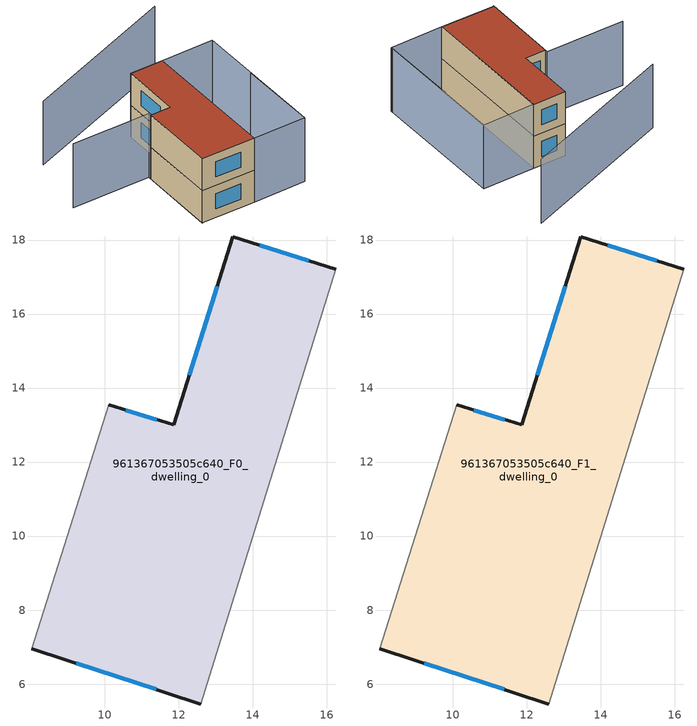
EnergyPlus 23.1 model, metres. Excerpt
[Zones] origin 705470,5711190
961367053505c640_F0_dwelling_0
 floor ground (EU_floor_Construction): 16.25,17.21 12.61,5.46 8.03,6.96 10.11,13.55 11.87,13.01 13.46,18.08 z0
 wall outside (EU_wall_Construction): 8.03,6.96 12.61,5.46 / 16.25,17.21 13.46,18.08 11.87,13.01 10.11,13.55 z0:3
 wall adiabatic (EU_wall_Construction): 10.11,13.55 8.03,6.96 / 12.61,5.46 16.25,17.21 z0:3
 window (EU_Window_Construction): 9.23,6.57 11.4,5.86 / 11.41,13.15 10.57,13.4 / 13.05,16.75 12.29,14.34 / 15.52,17.44 14.2,17.85 z0.79:2.21
961367053505c640_F1_dwelling_0
 floor to 961367053505c640_F0_dwelling_0 (EU_floor_Construction): 16.25,17.21 12.61,5.46 8.03,6.96 10.11,13.55 11.87,13.01 13.46,18.08 z3
 wall outside (EU_wall_Construction): 8.03,6.96 12.61,5.46 / 16.25,17.21 13.46,18.08 11.87,13.01 10.11,13.55 z3:6
 wall adiabatic (EU_wall_Construction): 10.11,13.55 8.03,6.96 / 12.61,5.46 16.25,17.21 z3:6
 window (EU_Window_Construction): 9.23,6.57 11.4,5.86 / 11.41,13.15 10.57,13.4 / 13.05,16.75 12.29,14.34 / 15.52,17.44 14.2,17.85 z3.79:5.21
 roof outside (EU_roof_Construction): 12.61,5.46 16.25,17.21 13.46,18.08 11.87,13.01 10.11,13.55 8.03,6.96 z6
shading: 17.11,4.17 19.14,10.91 / 3.54,15.9 10.19,13.8 / 10.19,13.8 8.02,6.91 / 21.52,22.04 6.51,21.13 / 16.24,17.22 20.71,15.84 / 20.71,15.84 17.08,4.08 / 17.08,4.08 12.61,5.46 / 12.61,5.46 16.24,17.22 z0:6
[Building]
EU S2 Campaign: North Axis=0; Terrain=City; Solar Distribution=FullExterior
[Site:Location]
London: Latitude=51.5; Longitude=-0.5; Time Zone=0; Elevation=25
[SizingPeriod:WeatherFileDays]
AnnualSizingPeriod: Begin Month=1; Begin Day of Month=1; End Month=12; End Day of Month=31; Day of Week for Start Day=Monday; Use Weather File Daylight Saving Period=No; Use Weather File Rain and Snow Indicators=No
[MATERIAL]
EU_InternalMass_Material: Roughness=MediumRough; Thickness=0.1; Conductivity=1; Density=1800; Specific Heat=900; Thermal Absorptance=0.9; Solar Absorptance=0.7; Visible Absorptance=0.7
[MATERIAL:NOMASS] Roughness=MediumRough; Thermal Absorptance=0.9; Solar Absorptance=0.7; Visible Absorptance=0.7
Name | Thermal Resistance
EU_wall_NoMass | 0.555556
EU_roof_NoMass | 0.510204
EU_floor_NoMass | 1.68919
[WINDOWMATERIAL:SIMPLEGLAZINGSYSTEM]
EU_Window_SimpleGlazing: UFactor=3.96; Solar Heat Gain Coefficient=0.85; Visible Transmittance=0.85
[CONSTRUCTION]
EU_wall_Construction: EU_wall_NoMass
EU_roof_Construction: EU_roof_NoMass
EU_floor_Construction: EU_floor_NoMass
EU_Window_Construction: EU_Window_SimpleGlazing
EU_InternalMass_Construction: EU_InternalMass_Material
[ZONE] Type=1; Multiplier=1; Ceiling Height=autocalculate; Floor Area=autocalculate; Part of Total Floor Area=Yes
Name | Volume
961367053505c640_F0_dwelling_0 | 146.715
961367053505c640_F1_dwelling_0 | 146.716
[INTERNALMASS] Construction=EU_InternalMass_Construction; Surface Area=48.9052
Name | Zone or ZoneList
961367053505c640_F0_dwelling_0_EU_InternalMass | 961367053505c640_F0_dwelling_0
961367053505c640_F1_dwelling_0_EU_InternalMass | 961367053505c640_F1_dwelling_0
[OTHEREQUIPMENT] Fuel Type=Electricity; Design Level Calculation Method=Watts/Area; Power per Zone Floor Area=1; Fraction Latent=0; Fraction Radiant=0; Fraction Lost=0; Carbon Dioxide Generation Rate=0; EndUse Subcategory=EU_Step8_InternalGains
Name | Zone or ZoneList or Space or SpaceList | Schedule
EU_Step8_InternalGain_961367053505c640_F0_dwelling_0_f000 | 961367053505c640_F0_dwelling_0 | EU_Step8_GainSchedule_961367053505c640_F0_dwelling_0_f000
EU_Step8_InternalGain_961367053505c640_F1_dwelling_0_f000 | 961367053505c640_F1_dwelling_0 | EU_Step8_GainSchedule_961367053505c640_F1_dwelling_0_f000
[ZONEVENTILATION:DESIGNFLOWRATE] Schedule=EU_AlwaysOn; Design Flow Rate Calculation Method=AirChanges/Hour; Air Changes per Hour=0.48; Ventilation Type=Natural; Fan Pressure Rise=0; Fan Total Efficiency=1; Constant Term Coefficient=1; Temperature Term Coefficient=0; Velocity Term Coefficient=0; Velocity Squared Term Coefficient=0; Minimum Indoor Temperature=-100; Maximum Indoor Temperature=100; Delta Temperature=-100; Minimum Outdoor Temperature=-100; Maximum Outdoor Temperature=100; Maximum Wind Speed=40
Name | Zone or ZoneList or Space or SpaceList
EU_ConstantAir_961367053505c640_F0_dwelling_0 | 961367053505c640_F0_dwelling_0
EU_ConstantAir_961367053505c640_F1_dwelling_0 | 961367053505c640_F1_dwelling_0
[HVACTEMPLATE:THERMOSTAT] Constant Heating Setpoint=20; Constant Cooling Setpoint=50
EU_HeatOnly_961367053505c640_F0_dwelling_0; EU_HeatOnly_961367053505c640_F1_dwelling_0
[HVACTEMPLATE:ZONE:IDEALLOADSAIRSYSTEM] System Availability Schedule=EU_AlwaysOn; Maximum Heating Supply Air Temperature=50; Minimum Cooling Supply Air Temperature=13; Maximum Heating Supply Air Humidity Ratio=0.0156; Minimum Cooling Supply Air Humidity Ratio=0.0077; Heating Limit=NoLimit; Cooling Limit=NoLimit; Heating Availability Schedule=EU_AlwaysOn; Cooling Availability Schedule=EU_CoolingOff; Dehumidification Control Type=ConstantSensibleHeatRatio; Cooling Sensible Heat Ratio=0.7; Dehumidification Setpoint=60; Humidification Control Type=None; Humidification Setpoint=30; Outdoor Air Method=None; Outdoor Air Flow Rate per Person=0.00944; Outdoor Air Flow Rate per Zone Floor Area=0; Outdoor Air Flow Rate per Zone=0; Demand Controlled Ventilation Type=None; Outdoor Air Economizer Type=NoEconomizer; Heat Recovery Type=None; Sensible Heat Recovery Effectiveness=0.7; Latent Heat Recovery Effectiveness=0.65
Name | Template Thermostat
961367053505c640_F0_dwelling_0 | EU_HeatOnly_961367053505c640_F0_dwelling_0
961367053505c640_F1_dwelling_0 | EU_HeatOnly_961367053505c640_F1_dwelling_0
[SIZING:ZONE] Zone Cooling Design Supply Air Temperature Input Method=SupplyAirTemperature; Zone Cooling Design Supply Air Temperature=13; Zone Heating Design Supply Air Temperature Input Method=SupplyAirTemperature; Zone Heating Design Supply Air Temperature=50; Zone Cooling Design Supply Air Humidity Ratio=0.008; Zone Heating Design Supply Air Humidity Ratio=0.008; Cooling Design Air Flow Method=DesignDay; Cooling Design Air Flow Rate=0; Cooling Minimum Air Flow per Zone Floor Area=0.000762; Cooling Minimum Air Flow=0; Cooling Minimum Air Flow Fraction=0.2; Heating Design Air Flow Method=DesignDay; Heating Design Air Flow Rate=0; Heating Maximum Air Flow per Zone Floor Area=0.002032; Heating Maximum Air Flow=0.141576; Heating Maximum Air Flow Fraction=0.3; Account for Dedicated Outdoor Air System=No; Dedicated Outdoor Air System Control Strategy=NeutralSupplyAir; Dedicated Outdoor Air Low Setpoint Temperature for Design=autosize; Dedicated Outdoor Air High Setpoint Temperature for Design=autosize; Zone Load Sizing Method=Sensible Load Only No Latent Load; Zone Latent Cooling Design Supply Air Humidity Ratio Input Method=HumidityRatioDifference; Zone Cooling Design Supply Air Humidity Ratio Difference=0.005; Zone Latent Heating Design Supply Air Humidity Ratio Input Method=HumidityRatioDifference; Zone Humidification Design Supply Air Humidity Ratio Difference=0.005
961367053505c640_F0_dwelling_0; 961367053505c640_F1_dwelling_0
[SCHEDULE:CONSTANT]
Name | Hourly Value
EU_AlwaysOn | 1
EU_CoolingOff | 0
[SCHEDULE:FILE] Column Number=1; Rows to Skip at Top=0; Number of Hours of Data=8760; Column Separator=Comma; Interpolate to Timestep=No; Minutes per Item=60; Adjust Schedule for Daylight Savings=Yes
Name | File
EU_Step8_GainSchedule_961367053505c640_F0_dwelling_0_f000 | ../../schedules/961367053505c640/961367053505c640_F0_dwelling_0_f000_gain.csv
EU_Step8_GainSchedule_961367053505c640_F1_dwelling_0_f000 | ../../schedules/961367053505c640/961367053505c640_F1_dwelling_0_f000_gain.csv
